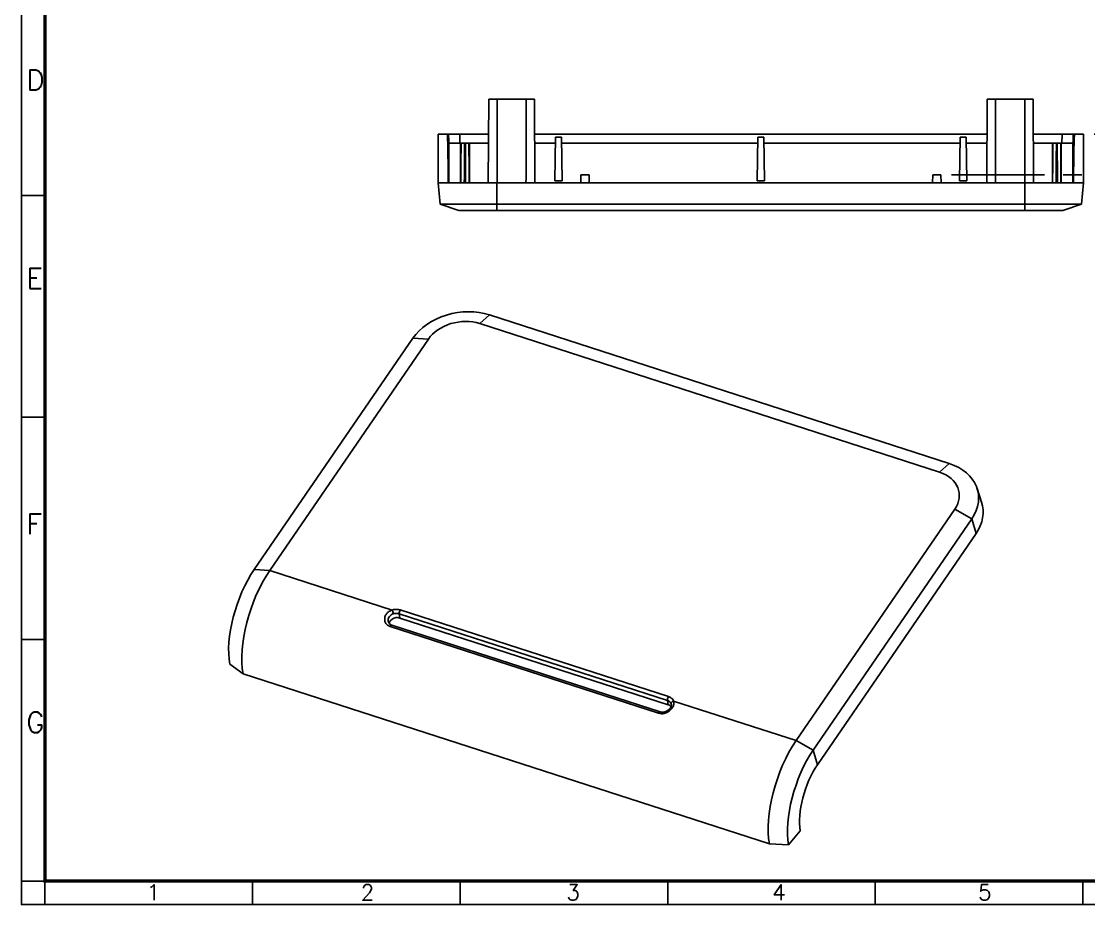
# Model space of a CAD drawing. Header units: millimetres. Extents: x 3683 to 5830, y 1279 to 1555.
# Drawn here: x 4559.6 to 4741.6, y 1278.6 to 1429.2 of the extents above; entities that cross this region are included whole.
import ezdxf

# ---------------------------------------------------------------- set-up
doc = ezdxf.new("R2010")
doc.units = ezdxf.units.MM
doc.header["$LTSCALE"] = 0.5
doc.linetypes.add('CENTER', pattern=[50.8, 31.75, -6.35, 6.35, -6.35])
doc.layers.add('112', color=7, linetype='Continuous', true_color=0xffffff)
doc.layers.add('A1_KUANG', color=7, linetype='Continuous')
doc.layers.add('A4_KUANG', color=7, linetype='Continuous')
doc.layers.add('dim', color=82, linetype='Continuous', lineweight=9)
doc.styles.get("Standard").update_dxf_attribs({"font": 'txt', "bigfont": 'gbcbig.shx'})
doc.dimstyles.new('VT-3.00', dxfattribs={"dimtxt": 3, "dimasz": 3.5, "dimexe": 2, "dimexo": 1.8, "dimgap": 0.5, "dimtad": 1, "dimzin": 0, "dimdsep": 46, "dimtxsty": 'Standard', "dimblk": 'CLOSEDBLANK', "dimcen": 0.3, "dimclrd": 1, "dimclre": 1, "dimclrt": 7, "dimadec": 1, "dimazin": 0, "dimtfac": 1, "dimtofl": 0, "dimtmove": 0, "dimatfit": 3, "dimldrblk": 'CLOSEDBLANK', "dimfxl": 0, "dimtolj": 1, "dimtzin": 0, "dimarcsym": 0})

# ---------------------------------------------------------------- blocks, each defined once
blk = doc.blocks.new('A$C3291225B')
at = {"layer": 'A4_KUANG'}
for p, q in [((2.87, 194.15), (2.87, 0)), ((2.87, 86.22), (0, 86.22)), ((2.87, 59.24), (0, 59.24)), ((2.87, 32.25), (0, 32.25)), ((2.87, 2.87), (0, 2.87)), ((2.87, 2.87), (258, 2.87)), ((28.09, 0), (28.09, 2.87)), ((53.32, 0), (53.32, 2.87)), ((78.54, 0), (78.54, 2.87)), ((103.77, 0), (103.77, 2.87)), ((129, 0), (129, 2.87))]:
    blk.add_line(p, q, dxfattribs=at)
at = {"layer": 'A4_KUANG', "color": 8}
blk.add_lwpolyline([(258, 0), (258, 197.01), (0, 197.01), (0, 0)], close=True, dxfattribs=at)
at = {"layer": 'A4_KUANG', "const_width": 0.4}
blk.add_lwpolyline([(2.87, 2.87), (2.87, 194.15), (255.13, 194.15), (255.14, 2.87), (2.87, 2.87)], dxfattribs=at)
at = {"layer": 'A4_KUANG'}
for s, height, p in [('D', 2.48, (0.59, 99.01)), ('E', 2.48, (0.59, 74.89)), ('F', 2.48, (0.59, 45.04)), ('G', 2.48, (0.59, 20.93)), ('1', 1.91, (15.22, 0.54)), ('2', 1.91, (41.25, 0.54)), ('3', 1.91, (66.25, 0.54)), ('4', 1.91, (91.25, 0.54)), ('5', 1.91, (116.25, 0.54))]:
    blk.add_text(s, height=height, dxfattribs=at).set_placement(p)
blk = doc.blocks.new('_ClosedBlank')
at = {"color": 0, "linetype": 'ByBlock', "lineweight": -2}
for p, q in [((-1, 0.167), (0, 0)), ((-1, 0.167), (-1, -0.167)), ((0, 0), (-1, -0.167))]:
    blk.add_line(p, q, dxfattribs=at)
blk = doc.blocks.new('*D58')
at = {"layer": 'Defpoints', "color": 0, "linetype": 'CENTER'}
for p in [(9211.43, 3002.59), (9218.15, 3002.59), (9187.13, 2995.69)]:
    blk.add_point(p, dxfattribs=at)
at = {"layer": 'dim', "color": 1, "linetype": 'CENTER', "lineweight": -2}
for p, q in [((9218.15, 3006.09), (9218.15, 3019.09)), ((9213.23, 3002.59), (9220.15, 3002.59)), ((9188.93, 2995.69), (9220.15, 2995.69)), ((9218.15, 2992.19), (9218.15, 2988.69))]:
    blk.add_line(p, q, dxfattribs=at)
at = {"layer": 'dim', "color": 1, "linetype": 'CENTER', "lineweight": -2, "xscale": 3.5, "yscale": 3.5, "zscale": 3.5}
for p, rotation in [((9218.15, 3002.59), 270), ((9218.15, 2995.69), 90)]:
    blk.add_blockref('_ClosedBlank', p, dxfattribs=dict(at, rotation=rotation))
at = {"layer": 'dim', "color": 7, "linetype": 'CENTER', "insert": (9216.15, 3014.34), "char_height": 3, "attachment_point": 5, "rotation": 90}
blk.add_mtext('\\A1;6.90', dxfattribs=at)

msp = doc.modelspace()

# ---------------------------------------------------------------- linework, layer by layer
at = {"layer": '112', "color": 7}
for p, q in [((4639.257, 1415.962), (4639.182, 1401.662)), ((4640.702, 1415.962), (4639.257, 1415.962)), ((4645.634, 1415.962), (4640.702, 1415.962)), ((4647.079, 1415.962), (4645.634, 1415.962)), ((4647.079, 1415.962), (4647.154, 1401.662)), ((4724.257, 1415.962), (4724.182, 1401.662)), ((4725.668, 1415.962), (4724.257, 1415.962)), ((4730.668, 1415.962), (4725.668, 1415.962)), ((4725.668, 1415.962), (4725.668, 1401.662)), ((4732.079, 1415.962), (4730.668, 1415.962)), ((4730.668, 1401.662), (4730.668, 1415.962)), ((4732.079, 1415.962), (4732.154, 1401.662)), ((4630.668, 1401.662), (4630.668, 1409.962)), ((4632.216, 1409.962), (4630.668, 1409.962)), ((4634.322, 1409.962), (4632.416, 1409.962)), ((4632.468, 1408.462), (4634.468, 1408.462)), ((4634.335, 1408.462), (4634.322, 1409.962)), ((4639.227, 1409.962), (4634.322, 1409.962)), ((4635.157, 1408.462), (4635.28, 1408.462)), ((4635.968, 1408.462), (4639.218, 1408.462)), ((4724.225, 1409.962), (4647.112, 1409.962)), ((4647.119, 1408.462), (4650.651, 1408.462)), ((4650.668, 1409.462), (4650.539, 1402.028)), ((4651.668, 1409.462), (4650.668, 1409.462)), ((4651.668, 1409.462), (4651.798, 1402.028)), ((4651.686, 1408.462), (4685.151, 1408.462)), ((4685.168, 1409.462), (4685.039, 1402.028)), ((4685.168, 1409.462), (4686.168, 1409.462)), ((4686.168, 1409.462), (4686.298, 1402.028)), ((4686.186, 1408.462), (4719.651, 1408.462)), ((4719.668, 1409.462), (4719.539, 1402.028)), ((4719.668, 1409.462), (4720.668, 1409.462)), ((4720.668, 1409.462), (4720.798, 1402.028)), ((4720.686, 1408.462), (4724.218, 1408.462)), ((4737.015, 1409.962), (4732.11, 1409.962)), ((4732.118, 1408.462), (4735.368, 1408.462)), ((4736.057, 1408.462), (4736.18, 1408.462)), ((4736.868, 1408.462), (4738.868, 1408.462)), ((4737.002, 1408.462), (4737.015, 1409.962)), ((4737.015, 1409.962), (4738.921, 1409.962)), ((4739.121, 1409.962), (4740.668, 1409.962)), ((4740.668, 1401.662), (4740.668, 1409.962)), ((4654.968, 1403.062), (4654.944, 1401.662)), ((4656.368, 1403.062), (4654.968, 1403.062)), ((4656.393, 1401.662), (4656.368, 1403.062)), ((4714.968, 1403.062), (4714.944, 1401.662)), ((4714.968, 1403.062), (4716.368, 1403.062)), ((4716.393, 1401.662), (4716.368, 1403.062)), ((4630.668, 1401.662), (4640.668, 1401.662)), ((4630.668, 1401.662), (4630.984, 1398.054)), ((4635.218, 1401.662), (4635.218, 1401.683)), ((4640.668, 1401.662), (4640.668, 1398.054)), ((4640.668, 1401.662), (4730.668, 1401.662)), ((4650.539, 1402.028), (4651.798, 1402.028)), ((4685.039, 1402.028), (4686.298, 1402.028)), ((4719.539, 1402.028), (4720.798, 1402.028)), ((4730.668, 1401.662), (4730.668, 1398.054)), ((4740.668, 1401.662), (4730.668, 1401.662)), ((4736.118, 1401.662), (4736.118, 1401.683)), ((4740.668, 1401.662), (4740.353, 1398.054)), ((4630.984, 1398.054), (4634.168, 1396.962)), ((4640.668, 1398.054), (4630.984, 1398.054)), ((4640.668, 1398.054), (4640.668, 1396.962)), ((4730.668, 1398.054), (4640.668, 1398.054)), ((4730.668, 1398.054), (4730.668, 1396.962)), ((4740.353, 1398.054), (4730.668, 1398.054)), ((4740.353, 1398.054), (4737.168, 1396.962)), ((4640.668, 1396.962), (4634.168, 1396.962)), ((4640.668, 1396.962), (4730.668, 1396.962)), ((4730.668, 1396.962), (4737.168, 1396.962)), ((4639.373, 1379.166), (4637.725, 1377.688)), ((4637.725, 1377.688), (4716.135, 1352.334)), ((4717.783, 1353.812), (4639.373, 1379.166)), ((4626.338, 1375.192), (4599.281, 1335.745)), ((4628.976, 1375.021), (4601.918, 1335.573)), ((4626.338, 1375.192), (4628.976, 1375.021)), ((4717.783, 1353.812), (4716.135, 1352.334)), ((4723.29, 1347.242), (4722.534, 1349.56)), ((4718.713, 1346.004), (4691.655, 1306.557)), ((4721.623, 1344.381), (4718.713, 1346.004)), ((4694.566, 1304.934), (4721.623, 1344.381)), ((4722.349, 1341.894), (4721.623, 1344.381)), ((4722.349, 1341.894), (4695.292, 1302.447)), ((4599.281, 1335.745), (4601.918, 1335.573)), ((4622.784, 1328.826), (4601.918, 1335.573)), ((4624.179, 1328.843), (4669.919, 1314.053)), ((4624.104, 1327.463), (4624.002, 1328.182)), ((4669.741, 1313.392), (4624.002, 1328.182)), ((4669.844, 1312.673), (4624.104, 1327.463)), ((4668.201, 1311.215), (4622.461, 1326.005)), ((4668.473, 1311.453), (4622.733, 1326.243)), ((4597.372, 1317.937), (4595.116, 1319.589)), ((4597.372, 1317.937), (4687.109, 1288.92)), ((4669.844, 1312.673), (4669.741, 1313.392)), ((4691.655, 1306.557), (4670.789, 1313.304)), ((4694.566, 1304.934), (4691.655, 1306.557)), ((4695.292, 1302.447), (4694.566, 1304.934)), ((4692.389, 1291.187), (4690.402, 1288.779)), ((4687.109, 1288.92), (4690.402, 1288.779))]:
    msp.add_line(p, q, dxfattribs=at)
at = {"layer": '112', "color": 7, "extrusion": (0, 0, -1)}
for start_param, end_param in [(1.3752071, 1.4056517), (4.8775335, 4.9079782)]:
    msp.add_ellipse((4643.168, 1494.454), major_axis=(0, -477.46), ratio=0.005236, start_param=start_param, end_param=end_param, dxfattribs=at)
at = {"layer": '112', "color": 7}
for centre, major_axis, ratio, start_param, end_param in [((4635.105, 1401.093), (-0.6, 0.002), 0.9964357, 4.7157377, 5.030215), ((4635.332, 1401.095), (0.6, 0.002), 0.9964357, 1.2517248, 1.5674442), ((4736.005, 1401.095), (-0.6, 0.002), 0.9964357, 4.7157377, 5.0314571), ((4736.232, 1401.093), (0.6, 0.002), 0.9964357, 1.2529686, 1.5674442), ((4634.775, 1372.464), (-9.517, -1.79), 0.7366681, 4.0758205, 5.6466169), ((4634.639, 1373.189), (-6.388, -1.202), 0.7366681, 4.0758205, 5.6466169), ((4713.05, 1347.835), (6.388, 1.202), 0.7366681, 5.6466169, 7.2174132), ((4713.186, 1347.11), (-9.517, -1.79), 0.7366681, 2.5050242, 4.0758205), ((4713.637, 1344.712), (9.828, 1.848), 0.7366681, 5.6466169, 6.378657), ((4600.769, 1327.831), (3.664, 11.331), 0.4019924, 0.9348944, 2.5056907), ((4603.543, 1326.934), (4, 12.369), 0.4019924, 0.9348944, 2.5056907), ((4622.847, 1328.494), (-0.153, 0.476), 0.1131894, 3.9295452, 5.447982), ((4624.242, 1328.511), (-0.154, -0.476), 0.4019924, 4.076487, 5.5949235), ((4622.58, 1325.767), (-0.154, -0.476), 0.4019924, 3.1416182, 4.3228435), ((4669.981, 1313.721), (-0.154, -0.476), 0.4019924, 4.076487, 5.5949235), ((4670.852, 1312.972), (-0.468, -0.177), 0.6705696, 4.5941627, 6.1125994), ((4668.319, 1310.977), (-0.154, -0.476), 0.4019924, 3.1416182, 4.3228435), ((4693.28, 1297.917), (4, 12.369), 0.4019924, 0.9348944, 2.5056907), ((4696.054, 1297.02), (-3.664, -11.331), 0.4019924, 4.076487, 5.6472833), ((4696.329, 1296.931), (2.554, 7.897), 0.4019924, 0.9348944, 2.5056907)]:
    msp.add_ellipse(centre, major_axis=major_axis, ratio=ratio, start_param=start_param, end_param=end_param, dxfattribs=at)
for points, knots in [([(4632.374, 1401.66), (4632.374, 1401.664), (4632.368, 1402.563), (4632.328, 1405.629), (4632.292, 1407.797), (4632.216, 1409.962)], [0, 0, 0, 0, 0.5, 0.5, 1, 1, 1, 1]), ([(4632.416, 1409.962), (4632.362, 1409.962), (4632.348, 1409.962), (4632.328, 1409.962), (4632.27, 1409.962), (4632.242, 1409.962), (4632.216, 1409.962)], [0, 0, 0, 0, 0.2526191, 0.2526191, 0.2526191, 1, 1, 1, 1]), ([(4632.468, 1408.461), (4632.468, 1405.857), (4632.468, 1403.398), (4632.468, 1401.669), (4632.468, 1401.665), (4632.468, 1401.66)], [0, 0, 0, 0, 0.9983465, 0.9983465, 1, 1, 1, 1]), ([(4634.468, 1408.462), (4634.468, 1407.837), (4634.468, 1407.225), (4634.468, 1406.477), (4634.468, 1406.329), (4634.468, 1406.033), (4634.468, 1405.886), (4634.468, 1405.451), (4634.468, 1405.168), (4634.468, 1404.339), (4634.468, 1403.813), (4634.468, 1403.189), (4634.468, 1403.066), (4634.468, 1402.823), (4634.468, 1402.704), (4634.468, 1402.355), (4634.468, 1402.132), (4634.468, 1401.829), (4634.468, 1401.74), (4634.468, 1401.653)], [0, 0, 0, 0, 0.2373394, 0.2373394, 0.2966743, 0.2966743, 0.3560091, 0.3560091, 0.4746788, 0.4746788, 0.7120182, 0.7120182, 0.7713531, 0.7713531, 0.8306879, 0.8306879, 0.9493576, 0.9493576, 1, 1, 1, 1]), ([(4634.507, 1401.634), (4634.507, 1401.692), (4634.507, 1401.755), (4634.508, 1401.921), (4634.509, 1402.029), (4634.509, 1402.261), (4634.51, 1402.385), (4634.512, 1402.783), (4634.513, 1403.081), (4634.515, 1403.496), (4634.516, 1403.581), (4634.517, 1403.754), (4634.517, 1403.842), (4634.519, 1404.111), (4634.52, 1404.296), (4634.523, 1404.87), (4634.526, 1405.276), (4634.53, 1405.814), (4634.531, 1405.923), (4634.533, 1406.143), (4634.534, 1406.254), (4634.537, 1406.589), (4634.539, 1406.816), (4634.546, 1407.505), (4634.552, 1407.977), (4634.558, 1408.462)], [0, 0, 0, 0, 0.053721, 0.053721, 0.1325776, 0.1325776, 0.2114342, 0.2114342, 0.3691473, 0.3691473, 0.4085756, 0.4085756, 0.4480039, 0.4480039, 0.5268605, 0.5268605, 0.6845737, 0.6845737, 0.724002, 0.724002, 0.7634302, 0.7634302, 0.8422868, 0.8422868, 1, 1, 1, 1]), ([(4634.557, 1408.462), (4634.561, 1408.462), (4634.573, 1408.462), (4634.598, 1408.462), (4634.622, 1408.462), (4634.657, 1408.462), (4634.702, 1408.462), (4634.746, 1408.462), (4634.8, 1408.462), (4634.859, 1408.462), (4634.917, 1408.462), (4634.981, 1408.462), (4635.048, 1408.462), (4635.083, 1408.462), (4635.12, 1408.462), (4635.157, 1408.462)], [0, 0, 0, 0, 0.2223995, 0.2223995, 0.2223995, 0.4449053, 0.4449053, 0.4449053, 0.6656959, 0.6656959, 0.6656959, 0.8830418, 0.8830418, 0.8830418, 1, 1, 1, 1]), ([(4635.157, 1408.462), (4635.15, 1408.014), (4635.145, 1407.579), (4635.138, 1406.943), (4635.136, 1406.734), (4635.132, 1406.322), (4635.13, 1406.118), (4635.125, 1405.525), (4635.123, 1405.151), (4635.119, 1404.624), (4635.118, 1404.454), (4635.117, 1404.207), (4635.116, 1404.126), (4635.115, 1403.966), (4635.115, 1403.888), (4635.113, 1403.507), (4635.111, 1403.234), (4635.11, 1402.868), (4635.109, 1402.754), (4635.109, 1402.594), (4635.108, 1402.543), (4635.108, 1402.444), (4635.108, 1402.397), (4635.107, 1402.17), (4635.106, 1402.025), (4635.106, 1401.805), (4635.105, 1401.73), (4635.105, 1401.692)], [0, 0, 0, 0, 0.125, 0.125, 0.1875, 0.1875, 0.25, 0.25, 0.375, 0.375, 0.4375, 0.4375, 0.46875, 0.46875, 0.5, 0.5, 0.625, 0.625, 0.6875, 0.6875, 0.71875, 0.71875, 0.75, 0.75, 0.875, 0.875, 1, 1, 1, 1]), ([(4635.331, 1401.692), (4635.331, 1401.73), (4635.331, 1401.805), (4635.33, 1402.025), (4635.33, 1402.17), (4635.329, 1402.397), (4635.329, 1402.444), (4635.328, 1402.543), (4635.328, 1402.594), (4635.327, 1402.754), (4635.327, 1402.868), (4635.325, 1403.234), (4635.324, 1403.507), (4635.322, 1403.888), (4635.321, 1403.966), (4635.32, 1404.126), (4635.32, 1404.207), (4635.318, 1404.454), (4635.317, 1404.624), (4635.314, 1405.151), (4635.311, 1405.525), (4635.306, 1406.118), (4635.304, 1406.322), (4635.301, 1406.734), (4635.298, 1406.943), (4635.292, 1407.579), (4635.286, 1408.014), (4635.28, 1408.462)], [0, 0, 0, 0, 0.125, 0.125, 0.25, 0.25, 0.28125, 0.28125, 0.3125, 0.3125, 0.375, 0.375, 0.5, 0.5, 0.53125, 0.53125, 0.5625, 0.5625, 0.625, 0.625, 0.75, 0.75, 0.8125, 0.8125, 0.875, 0.875, 1, 1, 1, 1]), ([(4635.28, 1408.462), (4635.346, 1408.462), (4635.413, 1408.462), (4635.476, 1408.462), (4635.538, 1408.462), (4635.598, 1408.462), (4635.65, 1408.462), (4635.702, 1408.462), (4635.747, 1408.462), (4635.783, 1408.462), (4635.819, 1408.462), (4635.846, 1408.462), (4635.862, 1408.462), (4635.872, 1408.462), (4635.877, 1408.462)], [0, 0, 0, 0, 0.2140686, 0.2140686, 0.2140686, 0.4280561, 0.4280561, 0.4280561, 0.6433567, 0.6433567, 0.6433567, 0.8618982, 0.8618982, 1, 1, 1, 1]), ([(4635.878, 1408.462), (4635.885, 1407.977), (4635.89, 1407.505), (4635.897, 1406.816), (4635.9, 1406.589), (4635.903, 1406.254), (4635.904, 1406.143), (4635.905, 1405.923), (4635.906, 1405.814), (4635.911, 1405.276), (4635.913, 1404.87), (4635.917, 1404.296), (4635.918, 1404.111), (4635.92, 1403.842), (4635.92, 1403.754), (4635.921, 1403.581), (4635.921, 1403.496), (4635.924, 1403.081), (4635.925, 1402.783), (4635.927, 1402.385), (4635.927, 1402.261), (4635.928, 1402.029), (4635.929, 1401.921), (4635.929, 1401.755), (4635.929, 1401.692), (4635.93, 1401.634)], [0, 0, 0, 0, 0.1577132, 0.1577132, 0.2365698, 0.2365698, 0.275998, 0.275998, 0.3154263, 0.3154263, 0.4731395, 0.4731395, 0.5519961, 0.5519961, 0.5914244, 0.5914244, 0.6308527, 0.6308527, 0.7885658, 0.7885658, 0.8674224, 0.8674224, 0.946279, 0.946279, 1, 1, 1, 1]), ([(4635.968, 1401.645), (4635.968, 1401.736), (4635.968, 1401.829), (4635.968, 1402.355), (4635.968, 1402.819), (4635.968, 1403.564), (4635.968, 1403.82), (4635.968, 1404.217), (4635.968, 1404.352), (4635.968, 1404.624), (4635.968, 1404.763), (4635.968, 1405.463), (4635.968, 1406.04), (4635.968, 1407.227), (4635.968, 1407.836), (4635.968, 1408.462)], [0, 0, 0, 0, 0.0522169, 0.0522169, 0.2891627, 0.2891627, 0.4076355, 0.4076355, 0.466872, 0.466872, 0.5261084, 0.5261084, 0.7630542, 0.7630542, 1, 1, 1, 1]), ([(4735.368, 1408.462), (4735.368, 1407.837), (4735.368, 1407.225), (4735.368, 1406.477), (4735.368, 1406.329), (4735.368, 1406.033), (4735.368, 1405.886), (4735.368, 1405.451), (4735.368, 1405.168), (4735.368, 1404.339), (4735.368, 1403.813), (4735.368, 1403.189), (4735.368, 1403.066), (4735.368, 1402.823), (4735.368, 1402.704), (4735.368, 1402.355), (4735.368, 1402.132), (4735.368, 1401.82), (4735.368, 1401.721), (4735.368, 1401.626)], [0, 0, 0, 0, 0.2360648, 0.2360648, 0.295081, 0.295081, 0.3540972, 0.3540972, 0.4721296, 0.4721296, 0.7081943, 0.7081943, 0.7672105, 0.7672105, 0.8262267, 0.8262267, 0.9442591, 0.9442591, 1, 1, 1, 1]), ([(4735.407, 1401.634), (4735.407, 1401.692), (4735.407, 1401.755), (4735.408, 1401.921), (4735.409, 1402.029), (4735.409, 1402.261), (4735.41, 1402.385), (4735.412, 1402.783), (4735.413, 1403.081), (4735.415, 1403.496), (4735.416, 1403.581), (4735.417, 1403.754), (4735.417, 1403.842), (4735.419, 1404.111), (4735.42, 1404.296), (4735.423, 1404.87), (4735.426, 1405.276), (4735.43, 1405.814), (4735.431, 1405.923), (4735.433, 1406.143), (4735.434, 1406.254), (4735.437, 1406.589), (4735.439, 1406.816), (4735.446, 1407.505), (4735.452, 1407.977), (4735.458, 1408.462)], [0, 0, 0, 0, 0.053721, 0.053721, 0.1325776, 0.1325776, 0.2114342, 0.2114342, 0.3691473, 0.3691473, 0.4085756, 0.4085756, 0.4480039, 0.4480039, 0.5268605, 0.5268605, 0.6845737, 0.6845737, 0.724002, 0.724002, 0.7634302, 0.7634302, 0.8422868, 0.8422868, 1, 1, 1, 1]), ([(4735.457, 1408.462), (4735.461, 1408.462), (4735.473, 1408.462), (4735.498, 1408.462), (4735.522, 1408.462), (4735.557, 1408.462), (4735.602, 1408.462), (4735.646, 1408.462), (4735.7, 1408.462), (4735.759, 1408.462), (4735.817, 1408.462), (4735.881, 1408.462), (4735.948, 1408.462), (4735.983, 1408.462), (4736.02, 1408.462), (4736.057, 1408.462)], [0, 0, 0, 0, 0.2223995, 0.2223995, 0.2223995, 0.4449053, 0.4449053, 0.4449053, 0.6656959, 0.6656959, 0.6656959, 0.8830418, 0.8830418, 0.8830418, 1, 1, 1, 1]), ([(4736.057, 1408.462), (4736.05, 1408.014), (4736.045, 1407.579), (4736.038, 1406.943), (4736.036, 1406.734), (4736.032, 1406.322), (4736.03, 1406.118), (4736.025, 1405.525), (4736.023, 1405.151), (4736.019, 1404.624), (4736.018, 1404.454), (4736.017, 1404.207), (4736.016, 1404.126), (4736.015, 1403.966), (4736.015, 1403.888), (4736.013, 1403.507), (4736.011, 1403.234), (4736.01, 1402.868), (4736.009, 1402.754), (4736.009, 1402.594), (4736.008, 1402.543), (4736.008, 1402.444), (4736.008, 1402.397), (4736.007, 1402.17), (4736.006, 1402.025), (4736.006, 1401.805), (4736.005, 1401.73), (4736.005, 1401.692)], [0, 0, 0, 0, 0.125, 0.125, 0.1875, 0.1875, 0.25, 0.25, 0.375, 0.375, 0.4375, 0.4375, 0.46875, 0.46875, 0.5, 0.5, 0.625, 0.625, 0.6875, 0.6875, 0.71875, 0.71875, 0.75, 0.75, 0.875, 0.875, 1, 1, 1, 1]), ([(4736.231, 1401.692), (4736.231, 1401.73), (4736.231, 1401.805), (4736.23, 1402.025), (4736.23, 1402.17), (4736.229, 1402.397), (4736.229, 1402.444), (4736.228, 1402.543), (4736.228, 1402.594), (4736.227, 1402.754), (4736.227, 1402.868), (4736.225, 1403.234), (4736.224, 1403.507), (4736.222, 1403.888), (4736.221, 1403.966), (4736.22, 1404.126), (4736.22, 1404.207), (4736.218, 1404.454), (4736.217, 1404.624), (4736.214, 1405.151), (4736.211, 1405.525), (4736.206, 1406.118), (4736.204, 1406.322), (4736.201, 1406.734), (4736.198, 1406.943), (4736.192, 1407.579), (4736.186, 1408.014), (4736.18, 1408.462)], [0, 0, 0, 0, 0.125, 0.125, 0.25, 0.25, 0.28125, 0.28125, 0.3125, 0.3125, 0.375, 0.375, 0.5, 0.5, 0.53125, 0.53125, 0.5625, 0.5625, 0.625, 0.625, 0.75, 0.75, 0.8125, 0.8125, 0.875, 0.875, 1, 1, 1, 1]), ([(4736.18, 1408.462), (4736.246, 1408.462), (4736.313, 1408.462), (4736.376, 1408.462), (4736.438, 1408.462), (4736.498, 1408.462), (4736.55, 1408.462), (4736.602, 1408.462), (4736.647, 1408.462), (4736.683, 1408.462), (4736.719, 1408.462), (4736.746, 1408.462), (4736.762, 1408.462), (4736.772, 1408.462), (4736.777, 1408.462)], [0, 0, 0, 0, 0.2140686, 0.2140686, 0.2140686, 0.4280561, 0.4280561, 0.4280561, 0.6433567, 0.6433567, 0.6433567, 0.8618982, 0.8618982, 1, 1, 1, 1]), ([(4736.778, 1408.462), (4736.785, 1407.977), (4736.79, 1407.505), (4736.797, 1406.816), (4736.8, 1406.589), (4736.803, 1406.254), (4736.804, 1406.143), (4736.805, 1405.923), (4736.806, 1405.814), (4736.811, 1405.276), (4736.813, 1404.87), (4736.817, 1404.296), (4736.818, 1404.111), (4736.82, 1403.842), (4736.82, 1403.754), (4736.821, 1403.581), (4736.821, 1403.496), (4736.824, 1403.081), (4736.825, 1402.783), (4736.827, 1402.385), (4736.827, 1402.261), (4736.828, 1402.029), (4736.829, 1401.921), (4736.829, 1401.755), (4736.829, 1401.692), (4736.83, 1401.634)], [0, 0, 0, 0, 0.1577132, 0.1577132, 0.2365698, 0.2365698, 0.275998, 0.275998, 0.3154263, 0.3154263, 0.4731395, 0.4731395, 0.5519961, 0.5519961, 0.5914244, 0.5914244, 0.6308527, 0.6308527, 0.7885658, 0.7885658, 0.8674224, 0.8674224, 0.946279, 0.946279, 1, 1, 1, 1]), ([(4736.868, 1401.645), (4736.868, 1401.736), (4736.868, 1401.829), (4736.868, 1402.355), (4736.868, 1402.819), (4736.868, 1403.564), (4736.868, 1403.82), (4736.868, 1404.217), (4736.868, 1404.352), (4736.868, 1404.624), (4736.868, 1404.763), (4736.868, 1405.463), (4736.868, 1406.04), (4736.868, 1407.227), (4736.868, 1407.836), (4736.868, 1408.462)], [0, 0, 0, 0, 0.0522169, 0.0522169, 0.2891627, 0.2891627, 0.4076355, 0.4076355, 0.466872, 0.466872, 0.5261084, 0.5261084, 0.7630542, 0.7630542, 1, 1, 1, 1]), ([(4738.868, 1408.461), (4738.868, 1408.406), (4738.868, 1408.297), (4738.868, 1408.133), (4738.868, 1407.97), (4738.868, 1407.807), (4738.868, 1407.644), (4738.868, 1407.482), (4738.868, 1407.321), (4738.868, 1407.16), (4738.868, 1406.999), (4738.868, 1406.84), (4738.868, 1406.681), (4738.868, 1406.523), (4738.868, 1406.366), (4738.868, 1406.209), (4738.868, 1406.053), (4738.868, 1405.899), (4738.868, 1405.745), (4738.868, 1405.592), (4738.868, 1405.13), (4738.868, 1404.378), (4738.868, 1403.391), (4738.868, 1402.479), (4738.868, 1401.926), (4738.868, 1401.665), (4738.868, 1401.661)], [0, 0, 0, 0, 0.0210011, 0.0420071, 0.0630177, 0.0840322, 0.1050503, 0.1260712, 0.1470946, 0.1681197, 0.1891462, 0.2101734, 0.2312009, 0.2522281, 0.2732558, 0.2942849, 0.3153152, 0.3363468, 0.3573796, 0.3784137, 0.399449, 0.5492378, 0.6989786, 0.8486823, 0.9983498, 1, 1, 1, 1]), ([(4738.921, 1409.962), (4738.975, 1409.962), (4738.989, 1409.962), (4739.008, 1409.962), (4739.066, 1409.962), (4739.095, 1409.962), (4739.121, 1409.962)], [0, 0, 0, 0, 0.2525874, 0.2525874, 0.2525874, 1, 1, 1, 1]), ([(4738.963, 1401.66), (4738.963, 1401.664), (4738.968, 1402.561), (4739.008, 1405.623), (4739.044, 1407.771), (4739.121, 1409.962)], [0, 0, 0, 0, 0.5, 0.5, 1, 1, 1, 1]), ([(4635.105, 1401.693), (4635.104, 1401.688), (4635.121, 1401.687), (4635.162, 1401.684), (4635.19, 1401.683), (4635.218, 1401.683)], [0, 0, 0, 0, 0.5, 0.5, 1, 1, 1, 1]), ([(4736.005, 1401.693), (4736.004, 1401.688), (4736.021, 1401.687), (4736.062, 1401.684), (4736.09, 1401.683), (4736.118, 1401.683)], [0, 0, 0, 0, 0.5, 0.5, 1, 1, 1, 1]), ([(4622.461, 1326.005), (4622.288, 1326.061), (4622.128, 1326.148), (4621.996, 1326.257), (4621.862, 1326.367), (4621.752, 1326.503), (4621.673, 1326.65), (4621.591, 1326.803), (4621.541, 1326.972), (4621.525, 1327.143), (4621.509, 1327.318), (4621.528, 1327.499), (4621.579, 1327.672), (4621.632, 1327.848), (4621.72, 1328.021), (4621.839, 1328.174), (4621.953, 1328.321), (4622.097, 1328.455), (4622.259, 1328.566), (4622.417, 1328.674), (4622.596, 1328.763), (4622.784, 1328.826)], [0, 0, 0, 0, 0.1380998, 0.1380998, 0.1380998, 0.2771294, 0.2771294, 0.2771294, 0.4206977, 0.4206977, 0.4206977, 0.5674367, 0.5674367, 0.5674367, 0.7173005, 0.7173005, 0.7173005, 0.8608056, 0.8608056, 0.8608056, 1, 1, 1, 1]), ([(4622.784, 1328.826), (4622.857, 1328.85), (4622.931, 1328.869), (4623.006, 1328.886), (4623.204, 1328.928), (4623.41, 1328.947), (4623.609, 1328.94)], [0, 0, 0, 0, 0.15776349, 0.15776349, 0.15776349, 0.57860175, 0.57860175, 0.57860175, 0.57860175]), ([(4622.62, 1327.99), (4622.505, 1327.912), (4622.403, 1327.816), (4622.323, 1327.71), (4622.241, 1327.601), (4622.182, 1327.476), (4622.148, 1327.349), (4622.114, 1327.223), (4622.105, 1327.09), (4622.12, 1326.962), (4622.126, 1326.914), (4622.135, 1326.867), (4622.148, 1326.82)], [0.21963067, 0.21963067, 0.21963067, 0.21963067, 0.44563948, 0.44563948, 0.44563948, 0.67961392, 0.67961392, 0.67961392, 0.91249861, 0.91249861, 0.91249861, 1, 1, 1, 1]), ([(4622.738, 1326.243), (4622.716, 1326.25), (4622.572, 1326.296), (4622.367, 1326.436), (4622.19, 1326.641), (4622.168, 1326.788), (4622.166, 1326.825)], [0, 0, 0, 0, 0.0634765, 0.427627, 0.8632581, 1, 1, 1, 1]), ([(4622.586, 1327.103), (4622.494, 1327.008), (4622.419, 1326.898), (4622.37, 1326.784), (4622.336, 1326.705), (4622.313, 1326.623), (4622.301, 1326.541)], [0.69865874, 0.69865874, 0.69865874, 0.69865874, 0.87780692, 0.87780692, 0.87780692, 1, 1, 1, 1]), ([(4624.104, 1327.463), (4623.982, 1327.503), (4623.846, 1327.525), (4623.708, 1327.53), (4623.571, 1327.534), (4623.428, 1327.521), (4623.291, 1327.49), (4623.152, 1327.459), (4623.016, 1327.407), (4622.895, 1327.339), (4622.779, 1327.274), (4622.674, 1327.194), (4622.586, 1327.103)], [0, 0, 0, 0, 0.17560292, 0.17560292, 0.17560292, 0.3509041, 0.3509041, 0.3509041, 0.52897619, 0.52897619, 0.52897619, 0.69865874, 0.69865874, 0.69865874, 0.69865874]), ([(4624.002, 1328.182), (4623.983, 1328.188), (4623.963, 1328.194), (4623.924, 1328.205), (4623.904, 1328.21), (4623.844, 1328.224), (4623.804, 1328.231), (4623.68, 1328.249), (4623.594, 1328.254), (4623.421, 1328.252), (4623.335, 1328.245), (4623.163, 1328.217), (4623.076, 1328.197), (4622.993, 1328.17)], [0, 0, 0, 0, 0.0625, 0.0625, 0.125, 0.125, 0.25, 0.25, 0.5, 0.5, 0.75, 0.75, 1, 1, 1, 1]), ([(4669.919, 1314.053), (4670.095, 1313.996), (4670.257, 1313.914), (4670.391, 1313.814), (4670.525, 1313.714), (4670.636, 1313.593), (4670.713, 1313.461), (4670.743, 1313.411), (4670.769, 1313.358), (4670.789, 1313.304)], [0, 0, 0, 0, 0.4201531, 0.4201531, 0.4201531, 0.8401813, 0.8401813, 0.8401813, 1, 1, 1, 1]), ([(4670.839, 1312.843), (4670.823, 1312.682), (4670.773, 1312.516), (4670.694, 1312.355), (4670.614, 1312.194), (4670.502, 1312.035), (4670.368, 1311.891), (4670.235, 1311.749), (4670.078, 1311.618), (4669.907, 1311.507), (4669.73, 1311.392), (4669.532, 1311.298), (4669.33, 1311.235), (4669.136, 1311.174), (4668.932, 1311.14), (4668.735, 1311.138), (4668.55, 1311.136), (4668.367, 1311.161), (4668.201, 1311.215)], [0.14359808, 0.14359808, 0.14359808, 0.14359808, 0.28844718, 0.28844718, 0.28844718, 0.43415559, 0.43415559, 0.43415559, 0.57701595, 0.57701595, 0.57701595, 0.72535817, 0.72535817, 0.72535817, 0.8671868, 0.8671868, 0.8671868, 1, 1, 1, 1]), ([(4670.403, 1312.677), (4670.408, 1312.665), (4670.436, 1312.579), (4670.384, 1312.368), (4670.204, 1312.044), (4669.882, 1311.735), (4669.46, 1311.494), (4668.988, 1311.383), (4668.663, 1311.394), (4668.499, 1311.447), (4668.469, 1311.458)], [0, 0, 0, 0, 0.0256101, 0.1864049, 0.3331911, 0.4898391, 0.6504624, 0.810251, 0.965314, 1, 1, 1, 1]), ([(4670.37, 1312.851), (4670.356, 1312.89), (4670.337, 1312.928), (4670.316, 1312.964), (4670.26, 1313.06), (4670.18, 1313.147), (4670.082, 1313.22), (4669.985, 1313.292), (4669.868, 1313.351), (4669.748, 1313.39)], [0, 0, 0, 0, 0.15952235, 0.15952235, 0.15952235, 0.58003846, 0.58003846, 0.58003846, 0.99994319, 0.99994319, 0.99994319, 0.99994319]), ([(4670.258, 1312.434), (4670.177, 1312.512), (4670.075, 1312.578), (4669.962, 1312.628), (4669.924, 1312.645), (4669.885, 1312.66), (4669.844, 1312.673)], [0.25124769, 0.25124769, 0.25124769, 0.25124769, 0.81412409, 0.81412409, 0.81412409, 1, 1, 1, 1])]:
    msp.add_open_spline(points, degree=3, knots=knots, dxfattribs=at)
for points in [[(4632.416, 1409.962), (4632.433, 1409.462), (4632.451, 1408.962), (4632.468, 1408.468)], [(4632.468, 1408.468), (4632.468, 1408.464), (4632.468, 1408.459), (4632.469, 1408.455)], [(4634.558, 1408.462), (4634.541, 1408.462), (4634.557, 1408.462), (4634.468, 1408.462)], [(4635.968, 1408.462), (4635.878, 1408.462), (4635.895, 1408.462), (4635.878, 1408.462)], [(4735.458, 1408.462), (4735.441, 1408.462), (4735.457, 1408.462), (4735.368, 1408.462)], [(4736.868, 1408.462), (4736.778, 1408.462), (4736.795, 1408.462), (4736.778, 1408.462)], [(4738.869, 1408.468), (4738.868, 1408.464), (4738.868, 1408.459), (4738.868, 1408.455)], [(4738.921, 1409.962), (4738.903, 1409.462), (4738.886, 1408.962), (4738.869, 1408.468)], [(4635.218, 1401.683), (4635.23, 1401.683), (4635.242, 1401.684), (4635.254, 1401.684)], [(4635.254, 1401.684), (4635.265, 1401.684), (4635.275, 1401.685), (4635.285, 1401.685)], [(4635.285, 1401.685), (4635.296, 1401.686), (4635.306, 1401.687), (4635.314, 1401.687)], [(4635.314, 1401.687), (4635.32, 1401.688), (4635.325, 1401.689), (4635.331, 1401.692)], [(4736.118, 1401.683), (4736.13, 1401.683), (4736.142, 1401.684), (4736.154, 1401.684)], [(4736.154, 1401.684), (4736.165, 1401.684), (4736.175, 1401.685), (4736.185, 1401.685)], [(4736.185, 1401.685), (4736.196, 1401.686), (4736.206, 1401.687), (4736.214, 1401.687)], [(4736.214, 1401.687), (4736.22, 1401.688), (4736.225, 1401.689), (4736.231, 1401.692)], [(4623.609, 1328.94), (4623.807, 1328.933), (4624.003, 1328.9), (4624.179, 1328.843)], [(4622.993, 1328.17), (4622.859, 1328.128), (4622.732, 1328.066), (4622.62, 1327.99)], [(4669.748, 1313.39), (4669.743, 1313.392), (4669.739, 1313.393), (4669.735, 1313.394)], [(4670.355, 1312.323), (4670.326, 1312.362), (4670.294, 1312.399), (4670.258, 1312.434)], [(4670.411, 1312.682), (4670.404, 1312.74), (4670.391, 1312.797), (4670.37, 1312.851)], [(4670.789, 1313.304), (4670.839, 1313.159), (4670.856, 1313.002), (4670.839, 1312.843)]]:
    msp.add_open_spline(points, degree=3, dxfattribs=at)

# ---------------------------------------------------------------- block references
at = {"layer": 'A1_KUANG', "color": 1, "lineweight": 0, "xscale": 1.403050184557287, "yscale": 1.403050184557742, "zscale": 1.403050184556499}
msp.add_blockref('A$C3291225B', (4559.581, 1278.573), dxfattribs=at)

# ---------------------------------------------------------------- dimensions: what is measured, and where the dimension line sits
at = {"layer": 'dim', "linetype": 'CENTER'}
dim = msp.add_linear_dim(base=(4747.388, 1409.962), p1=(4716.368, 1403.062), p2=(4740.668, 1409.962), angle=90, dimstyle='VT-3.00', dxfattribs=at)
dim.commit()
dim.dimension.update_dxf_attribs({"geometry": '*D58', "text_midpoint": (4745.388, 1421.712), "insert": (-4470.759, -1592.63)})

doc.saveas('drawing.dxf')
